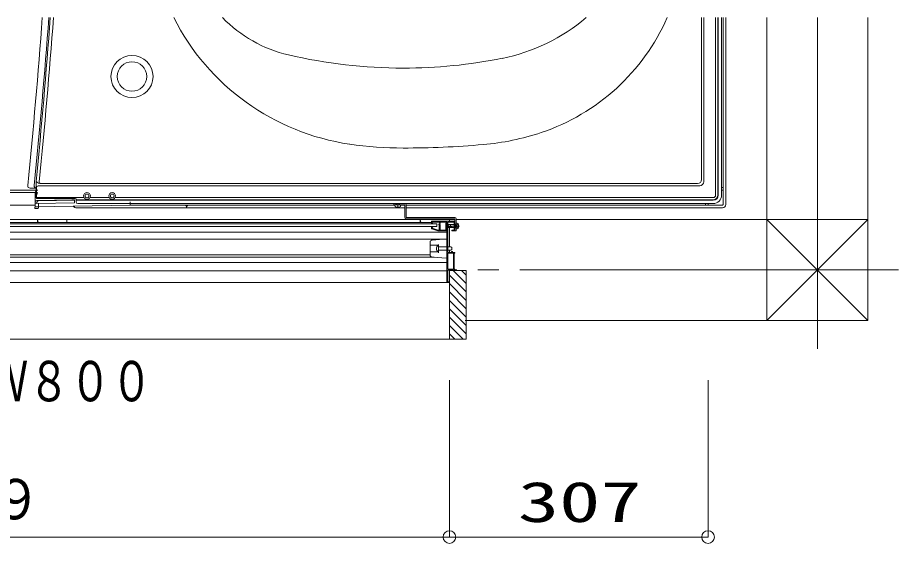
# Model space of a CAD drawing. Units: millimetres on the paper. Extents: x -305 to 305, y -152 to 152.
# Drawn here: x -11.46 to 30.43, y -33.7 to -8.69 of the extents above; entities that cross this region are included whole.
import ezdxf
from ezdxf.enums import TextEntityAlignment as Align

# ---------------------------------------------------------------- set-up
doc = ezdxf.new("R2010")
doc.units = ezdxf.units.MM
doc.linetypes.add('LONG_CHAIN', pattern=[21, 18, -1, 1, -1])
doc.layers.add('0-0_0', color=7, linetype='Continuous', lineweight=9)
doc.layers.add('0-1_VIEW0001', color=7, linetype='Continuous', lineweight=9)
doc.styles.add('ＭＳ ゴシック', font='')
doc.styles.get('ＭＳ ゴシック').set_extended_font_data('MS Gothic')

# ---------------------------------------------------------------- blocks, each defined once
blk = doc.blocks.new('_ORIGIN')
at = {"layer": '0-0_0'}
blk.add_line((0, 0), (-1, 0), dxfattribs=at)
blk.add_circle((0, 0), 0.5, dxfattribs=at)

msp = doc.modelspace()

# ---------------------------------------------------------------- linework, layer by layer
at = {"layer": '0-1_VIEW0001'}
for p, q in [((21.076, -16.389), (21.076, -8.695)), ((21.184, -16.496), (21.184, -8.695)), ((21.744, -17.136), (21.744, -8.695)), ((21.849, -17.121), (21.849, -8.695)), ((21.864, -17.136), (21.864, -8.695)), ((22.024, -17.136), (22.024, -8.695)), ((22.104, -8.695), (22.104, -16.896)), ((22.104, -17.576), (22.104, -8.695)), ((22.232, -17.576), (22.232, -8.695)), ((24.184, -8.695), (24.184, -23.095)), ((28.984, -8.695), (28.984, -23.095)), ((-10.576, -17.269), (-10.576, -16.495)), ((-10.435, -16.589), (-10.576, -16.495)), ((20.984, -16.696), (-10.483, -16.696)), ((20.876, -16.589), (-10.347, -16.589)), ((-50.477, -16.896), (-10.576, -16.896)), ((-10.616, -16.896), (-50.477, -16.896)), ((-20.696, -17.016), (-10.616, -17.016)), ((-10.858, -16.806), (-10.55, -16.808)), ((-10.616, -17.014), (-10.616, -17.015)), ((-10.616, -17.015), (-10.616, -17.071)), ((-10.616, -17.071), (-10.616, -17.387)), ((-10.563, -17.256), (-10.563, -16.776)), ((22.024, -16.776), (22.104, -16.776)), ((22.024, -16.896), (22.104, -16.896)), ((-10.616, -17.387), (-10.616, -17.466)), ((-10.616, -17.466), (-10.616, -17.535)), ((-10.616, -17.514), (-10.536, -17.521)), ((-10.616, -17.696), (-10.616, -17.535)), ((-10.563, -17.296), (-10.576, -17.269)), ((-10.563, -17.296), (-10.563, -17.256)), ((-8.295, -17.256), (-10.563, -17.256)), ((-8.722, -17.296), (-10.563, -17.296)), ((-10.536, -17.534), (-10.536, -17.472)), ((-8.756, -17.504), (-10.536, -17.534)), ((-8.756, -17.376), (-10.458, -17.405)), ((-10.456, -17.693), (-10.456, -17.532)), ((-8.799, -17.356), (-8.756, -17.355)), ((-8.756, -17.357), (-8.756, -17.376)), ((-8.756, -17.376), (-8.756, -17.504)), ((-8.662, -17.361), (-8.676, -17.376)), ((21.624, -17.376), (-8.676, -17.376)), ((-8.676, -17.456), (-8.676, -17.376)), ((-8.662, -17.361), (-8.662, -17.356)), ((21.609, -17.361), (-8.662, -17.361)), ((21.624, -17.536), (-8.596, -17.536)), ((-7.095, -17.256), (-8.018, -17.256)), ((21.624, -17.256), (-6.818, -17.256)), ((-6.096, -17.617), (-6.096, -17.459)), ((6.444, -17.536), (6.96, -17.536)), ((6.444, -17.6), (6.444, -17.536)), ((6.534, -17.6), (6.534, -17.536)), ((6.558, -17.6), (6.558, -17.536)), ((6.624, -17.75), (6.624, -17.536)), ((6.624, -17.641), (6.624, -17.536)), ((6.69, -17.6), (6.69, -17.536)), ((6.714, -17.6), (6.714, -17.536)), ((21.264, -17.536), (21.264, -17.616)), ((21.384, -17.536), (21.384, -17.616)), ((-20.696, -17.616), (-10.616, -17.616)), ((-10.629, -17.616), (-10.632, -17.776)), ((-10.503, -17.776), (-10.632, -17.776)), ((-10.616, -17.696), (-6.096, -17.617)), ((-10.456, -17.693), (-10.616, -17.696)), ((-10.462, -17.693), (-10.463, -17.737)), ((-8.753, -17.715), (-8.754, -17.664)), ((-3.416, -17.744), (-8.637, -17.744)), ((-6.096, -17.616), (6.485, -17.616)), ((-3.464, -17.617), (-3.441, -17.639)), ((-3.416, -17.744), (-3.417, -17.695)), ((-3.416, -17.744), (-3.416, -17.696)), ((-3.416, -17.744), (6.96, -17.744)), ((-3.336, -17.616), (6.485, -17.616)), ((6.96, -17.6), (6.444, -17.6)), ((6.484, -17.6), (6.488, -17.645)), ((6.764, -17.6), (6.76, -17.645)), ((6.762, -17.616), (6.96, -17.616)), ((6.762, -17.616), (6.96, -17.616)), ((6.96, -18.192), (6.96, -17.6)), ((7.024, -17.616), (21.384, -17.616)), ((7.024, -17.616), (22.064, -17.616)), ((7.024, -17.744), (22.064, -17.744)), ((9.344, -18.295), (-21.248, -18.295)), ((-10.516, -18.295), (-10.516, -18.44)), ((-10.474, -18.44), (-10.516, -18.295)), ((-9.116, -18.295), (-9.116, -18.44)), ((9.344, -18.256), (7.024, -18.256)), ((7.684, -18.295), (7.684, -18.44)), ((7.726, -18.44), (7.684, -18.295)), ((8.224, -18.504), (8.224, -18.396)), ((8.244, -18.376), (9.344, -18.376)), ((8.264, -18.42), (8.264, -18.464)), ((9.084, -18.295), (9.084, -18.376)), ((9.344, -18.84), (9.344, -18.256)), ((9.344, -18.388), (9.344, -18.824)), ((9.408, -18.84), (9.408, -18.256)), ((28.985, -18.295), (9.408, -18.295)), ((24.184, -18.294), (28.985, -23.095)), ((28.985, -18.295), (24.184, -23.096)), ((8.484, -18.632), (-19.85, -18.632)), ((8.484, -18.504), (-19.801, -18.504)), ((8.224, -18.44), (-19.776, -18.44)), ((8.224, -18.669), (8.224, -18.707)), ((8.26, -18.628), (8.227, -18.661)), ((8.252, -18.745), (8.532, -18.833)), ((8.26, -18.701), (8.26, -18.684)), ((8.263, -18.676), (8.292, -18.647)), ((8.543, -18.798), (8.268, -18.712)), ((8.284, -18.624), (8.269, -18.624)), ((8.284, -18.484), (8.284, -18.504)), ((8.296, -18.638), (8.296, -18.636)), ((8.484, -18.505), (8.484, -18.632)), ((8.524, -18.518), (8.534, -18.518)), ((8.556, -18.836), (8.964, -18.836)), ((8.576, -18.525), (8.576, -18.527)), ((8.579, -18.536), (8.596, -18.553)), ((8.612, -18.45), (8.58, -18.509)), ((8.619, -18.512), (8.634, -18.485)), ((8.632, -18.538), (8.621, -18.527)), ((8.624, -18.444), (8.623, -18.444)), ((8.636, -18.479), (8.636, -18.456)), ((8.952, -18.787), (8.952, -18.495)), ((8.964, -18.824), (8.964, -18.808)), ((9.558, -18.604), (8.97, -18.604)), ((9.048, -18.538), (9.008, -18.598)), ((9.068, -18.604), (9.008, -18.598)), ((9.008, -18.598), (9.008, -18.61)), ((9.068, -18.604), (9.008, -18.604)), ((9.048, -18.67), (9.008, -18.61)), ((9.022, -18.61), (9.008, -18.61)), ((9.022, -18.61), (9.182, -18.658)), ((9.38, -18.538), (9.048, -18.538)), ((9.048, -18.67), (9.38, -18.67)), ((9.068, -18.604), (9.184, -18.639)), ((9.084, -18.67), (9.084, -19.596)), ((9.14, -18.626), (9.14, -18.538)), ((9.14, -18.67), (9.14, -18.646)), ((9.407, -18.518), (9.343, -18.518)), ((9.407, -18.698), (9.343, -18.698)), ((9.408, -18.84), (9.344, -18.84)), ((9.38, -18.673), (9.38, -18.518)), ((9.388, -18.535), (9.38, -18.535)), ((9.388, -18.673), (9.38, -18.673)), ((9.408, -18.464), (9.452, -18.468)), ((9.408, -18.744), (9.452, -18.74)), ((-20.656, -18.904), (8.964, -18.904)), ((-20.576, -19.224), (8.944, -19.224)), ((8.964, -19.216), (8.256, -19.269)), ((8.964, -19.216), (8.964, -20.136)), ((8.164, -19.983), (8.164, -19.369)), ((8.164, -19.516), (8.564, -19.516)), ((8.564, -19.676), (8.564, -19.476)), ((8.964, -19.596), (8.564, -19.596)), ((8.564, -19.876), (8.564, -19.676)), ((8.62, -19.596), (9.148, -19.596)), ((9.148, -19.596), (9.204, -19.624)), ((9.204, -19.624), (9.204, -19.728)), ((-19.496, -19.979), (8.164, -19.979)), ((-19.496, -20.091), (8.358, -20.091)), ((8.164, -19.836), (8.564, -19.836)), ((8.964, -20.136), (8.256, -20.083)), ((8.964, -19.756), (8.564, -19.756)), ((8.62, -19.756), (9.148, -19.756)), ((9.084, -19.756), (9.084, -19.856)), ((9.204, -19.728), (9.148, -19.756)), ((9.304, -19.892), (9.344, -19.892)), ((9.344, -19.868), (9.344, -19.892)), ((-19.496, -20.336), (8.944, -20.336)), ((-50.434, -20.732), (8.964, -20.732)), ((9.084, -20.718), (9.084, -23.978)), ((9.084, -20.718), (9.884, -20.718)), ((9.883, -21.739), (9.084, -20.939)), ((9.883, -21.343), (9.259, -20.718)), ((9.883, -20.943), (9.659, -20.718)), ((9.884, -20.718), (9.884, -23.978)), ((-49.649, -21.296), (9.084, -21.296)), ((9.883, -22.139), (9.084, -21.339)), ((9.883, -22.539), (9.083, -21.739)), ((9.883, -22.939), (9.083, -22.139)), ((9.883, -23.335), (9.083, -22.535)), ((9.884, -23.731), (9.083, -22.931)), ((9.735, -23.978), (9.084, -23.327)), ((28.984, -23.095), (9.824, -23.095)), ((9.339, -23.978), (9.084, -23.723)), ((9.884, -23.978), (-52.856, -23.978)), ((9.084, -25.936), (9.084, -33.395)), ((9.084, -25.936), (9.084, -33.395)), ((21.384, -25.936), (21.384, -33.395)), ((8.484, -33.395), (-51.456, -33.395)), ((20.784, -33.395), (9.684, -33.395))]:
    msp.add_line(p, q, dxfattribs=at)
at = {"layer": '0-1_VIEW0001', "linetype": 'LONG_CHAIN'}
for p, q in [((26.584, -8.695), (26.584, -24.438)), ((30.435, -20.695), (9.344, -20.695))]:
    msp.add_line(p, q, dxfattribs=at)
at = {"layer": '0-1_VIEW0001'}
for points in [[(-8.799, -17.356), (-8.885, -17.357), (-10.538, -17.384)], [(9.344, -18.192), (7.024, -18.192), (7.024, -17.6)], [(8.224, -18.396), (8.229, -18.382), (8.244, -18.376)], [(8.964, -21.296), (8.964, -18.42), (8.264, -18.42)], [(9.344, -18.836), (9.204, -18.836), (9.204, -18.804), (9.308, -18.804), (9.308, -18.42), (9.004, -18.42), (9.004, -19.856), (9.184, -19.856), (9.184, -19.816), (9.22, -19.816), (9.22, -19.856), (9.332, -19.856)], [(8.227, -18.661), (8.225, -18.665), (8.224, -18.669)], [(8.224, -18.707), (8.231, -18.731), (8.252, -18.745)], [(8.269, -18.624), (8.264, -18.625), (8.26, -18.628)], [(8.26, -18.684), (8.261, -18.68), (8.263, -18.676)], [(8.268, -18.712), (8.262, -18.708), (8.26, -18.701)], [(8.264, -18.464), (8.266, -18.47), (8.272, -18.472), (8.28, -18.476), (8.284, -18.484)], [(8.296, -18.636), (8.292, -18.628), (8.284, -18.624)], [(8.292, -18.647), (8.295, -18.643), (8.296, -18.638)], [(8.532, -18.833), (8.544, -18.835), (8.556, -18.836)], [(8.556, -18.8), (8.549, -18.8), (8.543, -18.798)], [(8.6, -18.561), (8.6, -18.8), (8.556, -18.8)], [(8.58, -18.509), (8.577, -18.517), (8.576, -18.525)], [(8.576, -18.527), (8.577, -18.532), (8.579, -18.536)], [(8.596, -18.553), (8.599, -18.557), (8.6, -18.561)], [(8.623, -18.444), (8.617, -18.446), (8.612, -18.45)], [(8.621, -18.527), (8.618, -18.52), (8.619, -18.512)], [(8.636, -18.456), (8.632, -18.448), (8.624, -18.444)], [(8.636, -18.546), (8.635, -18.542), (8.632, -18.538)], [(8.634, -18.485), (8.635, -18.482), (8.636, -18.479)], [(8.916, -18.468), (8.916, -18.8), (8.636, -18.8), (8.636, -18.546)], [(8.956, -18.486), (8.949, -18.446), (8.916, -18.468)], [(8.952, -18.495), (8.953, -18.49), (8.956, -18.486)], [(8.964, -18.808), (8.962, -18.802), (8.958, -18.798), (8.953, -18.793), (8.952, -18.787)], [(9.502, -18.522), (9.43, -18.558), (9.405, -18.604)], [(9.502, -18.686), (9.43, -18.65), (9.405, -18.604)], [(9.304, -19.892), (9.304, -20.66), (9.344, -20.66), (9.344, -20.696), (9.004, -20.696), (9.004, -21.256), (9.084, -21.256), (9.084, -21.296)], [(9.332, -19.856), (9.34, -19.86), (9.344, -19.868)]]:
    msp.add_lwpolyline(points, dxfattribs=at)
msp.add_lwpolyline([(9.004, -19.892), (9.268, -19.892), (9.268, -20.66), (9.004, -20.66)], close=True, dxfattribs=at)
for centre, radius in [((-6.016, -11.496), 1), ((-6.016, -11.496), 0.7), ((-8.156, -17.176), 0.16), ((-8.156, -17.176), 0.09), ((-6.956, -17.176), 0.16), ((-6.956, -17.176), 0.09)]:
    msp.add_circle(centre, radius, dxfattribs=at)
for centre, radius, start, end in [((-329.816, 15.104), 320.42, 354.30831, 355.74053), ((-329.816, 15.104), 320.727, 354.31329, 355.74462), ((-329.816, 15.104), 320.8, 354.34726, 355.74559), ((-329.816, 15.104), 320.95, 354.34874, 355.74758), ((5.957, -3.629), 11.2, 206.8928, 261.6797), ((2.879, -4.235), 6.4, 224.1788, 256.8499), ((9.869, -2), 8.8, 281.2347, 310.4681), ((10.281, -4.674), 10, 288.4673, 336.2892), ((6.883, 12.904), 24, 256.8499, 270), ((6.884, 12.904), 24, 270, 281.328), ((9.647, -2.777), 12, 274.9544, 288.4673), ((6.884, 2.704), 17.6, 261.6797, 270), ((6.884, 29.104), 44, 270, 274.9544), ((-10.857, -16.686), 0.12, 174.3083, 269.5), ((-10.549, -16.688), 0.12, 174.3133, 269.5), ((-10.483, -16.776), 0.08, 90, 180), ((-10.347, -16.509), 0.08, 174.3487, 270), ((20.876, -16.389), 0.2, 270, 0), ((20.984, -16.496), 0.2, 270, 0), ((-10.496, -17.014), 0.12, 91, 180), ((-10.496, -17.133), 0.12, 90.9136, 180), ((-10.496, -17.186), 0.12, 90.9136, 180), ((21.609, -17.121), 0.24, 270, 0), ((21.624, -17.136), 0.24, 270, 0), ((21.624, -17.136), 0.4, 270, 0), ((21.624, -17.136), 0.12, 270, 0), ((-10.536, -17.464), 0.08, 90.9652, 180), ((-10.456, -17.472), 0.08, 90.9652, 180), ((-10.456, -17.485), 0.08, 90.9652, 180), ((-8.722, -17.356), 0.06, 0, 90), ((-8.596, -17.456), 0.08, 180, 270), ((6.96, -17.6), 0.064, 0, 90), ((22.064, -17.576), 0.168, 270, 0), ((22.064, -17.576), 0.04, 270, 0), ((-10.503, -17.736), 0.04, 270, 359), ((-8.637, -17.496), 0.248, 222.8514, 270), ((-3.497, -17.696), 0.08, 1.0171, 90), ((-3.336, -17.696), 0.08, 90, 180), ((6.539, -17.64), 0.052, 185, 254.1191), ((6.624, -17.344), 0.36, 254.1191, 285.8809), ((6.708, -17.64), 0.052, 285.8809, 355), ((7.024, -18.192), 0.064, 180, 270), ((9.344, -18.256), 0.064, 0, 90), ((9.182, -18.648), 0.0099, 270, 77.191), ((9.388, -18.515), 0.02, 271.0626, 0), ((9.388, -18.693), 0.02, 0, 90), ((9.448, -18.52), 0.052, 15.8809, 85), ((9.448, -18.689), 0.052, 275, 344.1191), ((9.152, -18.604), 0.36, 344.1191, 15.8809), ((8.264, -19.369), 0.1, 94.2892, 180), ((8.632, -19.676), 0.168, 117.281, 242.719), ((8.557, -19.532), 0.0062, 0, 117.281), ((8.264, -19.983), 0.1, 180, 265.7108), ((8.557, -19.82), 0.0062, 242.719, 0)]:
    msp.add_arc(centre, radius, start, end, dxfattribs=at)

# ---------------------------------------------------------------- block references
at = {"layer": '0-1_VIEW0001', "xscale": 0.6, "yscale": 0.6}
for p in [(9.084, -33.395), (21.384, -33.395)]:
    msp.add_blockref('_ORIGIN', p, dxfattribs=at)
at = {"layer": '0-1_VIEW0001', "xscale": 0.6, "yscale": 0.6, "rotation": 180}
msp.add_blockref('_ORIGIN', (9.084, -33.395), dxfattribs=at)

# ---------------------------------------------------------------- texts
at = {"layer": '0-1_VIEW0001', "style": 'ＭＳ ゴシック'}
for s, width, p in [('ドア位置ＡＬ\u3000２００移動\u3000Ｗ８００', 0.75, (-38.46, -27.516)), ('９', 0.9, (-12.676, -33.129)), ('307', 1.5, (12.338, -33.256))]:
    msp.add_text(s, height=1.921, dxfattribs=dict(at, width=width)).set_placement(p, align=Align.BOTTOM_LEFT)

doc.saveas('drawing.dxf')
